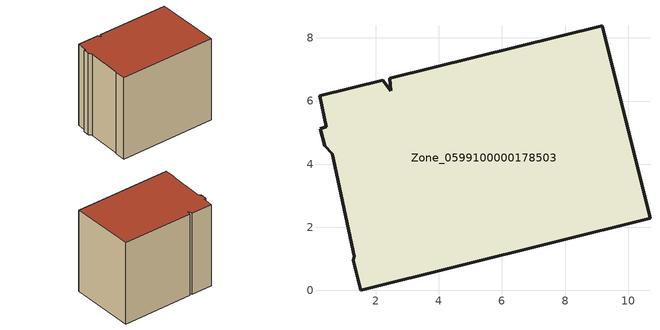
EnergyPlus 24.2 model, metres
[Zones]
Zone_0599100000178503
 floor ground (C_G): 1.52,0 1.28,0.96 1.33,1.09 0.62,4.33 0.38,4.58 0.24,5.13 0.44,5.18 0.22,6.17 2.22,6.66 2.48,6.32 2.45,6.72 9.17,8.39 10.69,2.29 z0
 wall outside (C_F): 10.69,2.29 9.17,8.39 2.45,6.72 2.48,6.32 2.22,6.66 0.22,6.17 0.44,5.18 0.24,5.13 0.38,4.58 0.62,4.33 1.33,1.09 1.28,0.96 1.52,0 10.69,2.29 z0:8.19
 roof outside (C_R): 2.22,6.66 0.22,6.17 0.44,5.18 0.24,5.13 0.38,4.58 0.62,4.33 1.33,1.09 1.28,0.96 1.52,0 10.69,2.29 9.17,8.39 2.45,6.72 2.48,6.32 z8.19
[BUILDING]
Pand.0599100000178503: North Axis=0; Terrain=City; Loads Convergence Tolerance Value=0.04; Temperature Convergence Tolerance Value=0.4; Solar Distribution=FullExterior; Maximum Number of Warmup Days=25; Minimum Number of Warmup Days=1
[Site:Location]
Rotterdam.The.Hague.AP_ZH_NLD Design_Conditions: Latitude=51.96; Longitude=4.45; Time Zone=1; Elevation=-4.5
[SITE:GROUNDTEMPERATURE:BUILDINGSURFACE]
18, 18, 18, 18, 18, 18, 18, 18, 18, 18, 18, 18
[MATERIAL] Thermal Absorptance=0.9; Solar Absorptance=0.7; Visible Absorptance=0.7
Name | Roughness | Thickness | Conductivity | Density | Specific Heat
G.TC.1965-1974 | MediumSmooth | 0.15 | 0.882353 | 540 | 1210
F.TC.1965-1974 | Rough | 0.3 | 0.697674 | 1920 | 840
R.TC.1965-1974 | MediumRough | 0.2 | 0.232558 | 1500 | 1000
[CONSTRUCTION]
C_G: G.TC.1965-1974
C_F: F.TC.1965-1974
C_R: R.TC.1965-1974
[ZONE]
Zone_0599100000178503: Type=1; Multiplier=1; Ceiling Height=Autocalculate; Volume=Autocalculate; Floor Area=autocalculate; Part of Total Floor Area=Yes
[ZONEINFILTRATION:DESIGNFLOWRATE]
Infil_Zone_0599100000178503: Zone or ZoneList or Space or SpaceList=Zone_0599100000178503; Schedule=AlwaysOn; Design Flow Rate Calculation Method=Flow/Area; Flow Rate per Floor Area=0.003; Constant Term Coefficient=1; Temperature Term Coefficient=0; Velocity Term Coefficient=0; Velocity Squared Term Coefficient=0
[HVACTEMPLATE:ZONE:IDEALLOADSAIRSYSTEM]
Zone_0599100000178503: Maximum Heating Supply Air Temperature=50; Minimum Cooling Supply Air Temperature=13; Maximum Heating Supply Air Humidity Ratio=0.0156; Minimum Cooling Supply Air Humidity Ratio=0.0077; Heating Limit=NoLimit; Cooling Limit=NoLimit; Dehumidification Control Type=ConstantSensibleHeatRatio; Cooling Sensible Heat Ratio=0.7; Dehumidification Setpoint=60; Humidification Control Type=None; Humidification Setpoint=30; Outdoor Air Method=None; Outdoor Air Flow Rate per Person=0.00944; Outdoor Air Flow Rate per Zone Floor Area=0; Outdoor Air Flow Rate per Zone=0; Demand Controlled Ventilation Type=None; Outdoor Air Economizer Type=NoEconomizer; Heat Recovery Type=None; Sensible Heat Recovery Effectiveness=0.7; Latent Heat Recovery Effectiveness=0.65
[ZONECONTROL:THERMOSTAT]
ThermostatControl_Zone_0599100000178503: Zone or ZoneList=Zone_0599100000178503; Control Type Schedule=DualSetpointControlType; Control 1=Thermostat_Zone_0599100000178503; Temperature Difference Between Cutout And Setpoint=0
[THERMOSTATSETPOINT:DUALSETPOINT]
Thermostat_Zone_0599100000178503: Heating Setpoint Temperature Schedule=HeatingSetpoint_Zone_0599100000178503; Cooling Setpoint Temperature Schedule=CoolingSetpoint_Zone_0599100000178503
[SCHEDULE:COMPACT]
HeatingSetpoint_Zone_0599100000178503: Through: 12/31, For: AllDays, Until: 24:00, 21
CoolingSetpoint_Zone_0599100000178503: Through: 12/31, For: AllDays, Until: 24:00, 24
DualSetpointControlType: Through: 12/31, For: AllDays, Until: 24:00, 4
AlwaysOn: Through: 12/31, For: AllDays, Until: 24:00, 1
